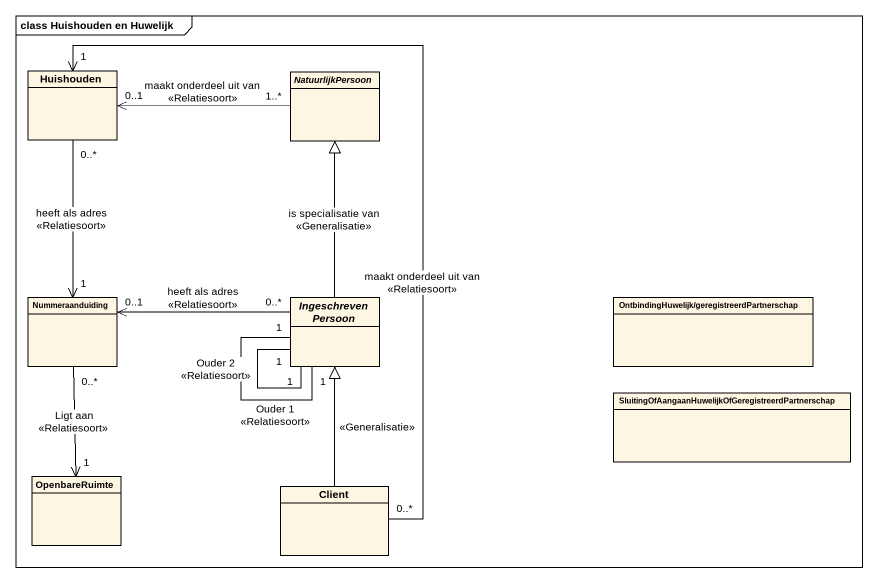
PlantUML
@startuml
mainframe class Huishouden en Huwelijk
hide circle
hide empty members
class Huishouden
abstract class NatuurlijkPersoon
class Nummeraanduiding
abstract class IngeschrevenPersoon
class "OntbindingHuwelijk/geregistreerdPartnerschap" as OntbindingHuwelijk
class "SluitingOfAangaanHuwelijkOfGeregistreerdPartnerschap" as SluitingOfAangaanHuwelijkOfG
class OpenbareRuimte
class Client
Huishouden "0..*" --> "1" Nummeraanduiding : heeft als adres\n<<Relatiesoort>>
NatuurlijkPersoon "1..*" -left-> "0..1" Huishouden : maakt onderdeel uit van\n<<Relatiesoort>>
Nummeraanduiding "0..*" --> "1" OpenbareRuimte : Ligt aan\n<<Relatiesoort>>
IngeschrevenPersoon -up-|> NatuurlijkPersoon : is specialisatie van\n<<Generalisatie>>
IngeschrevenPersoon "0..*" -left-> "0..1" Nummeraanduiding : heeft als adres\n<<Relatiesoort>>
IngeschrevenPersoon "1" -- "1" IngeschrevenPersoon : Ouder 1\n<<Relatiesoort>>
IngeschrevenPersoon "1" -- "1" IngeschrevenPersoon : Ouder 2\n<<Relatiesoort>>
Client "0..*" -up-> "1" Huishouden : maakt onderdeel uit van\n<<Relatiesoort>>
Client -up-|> IngeschrevenPersoon : <<Generalisatie>>
@enduml
